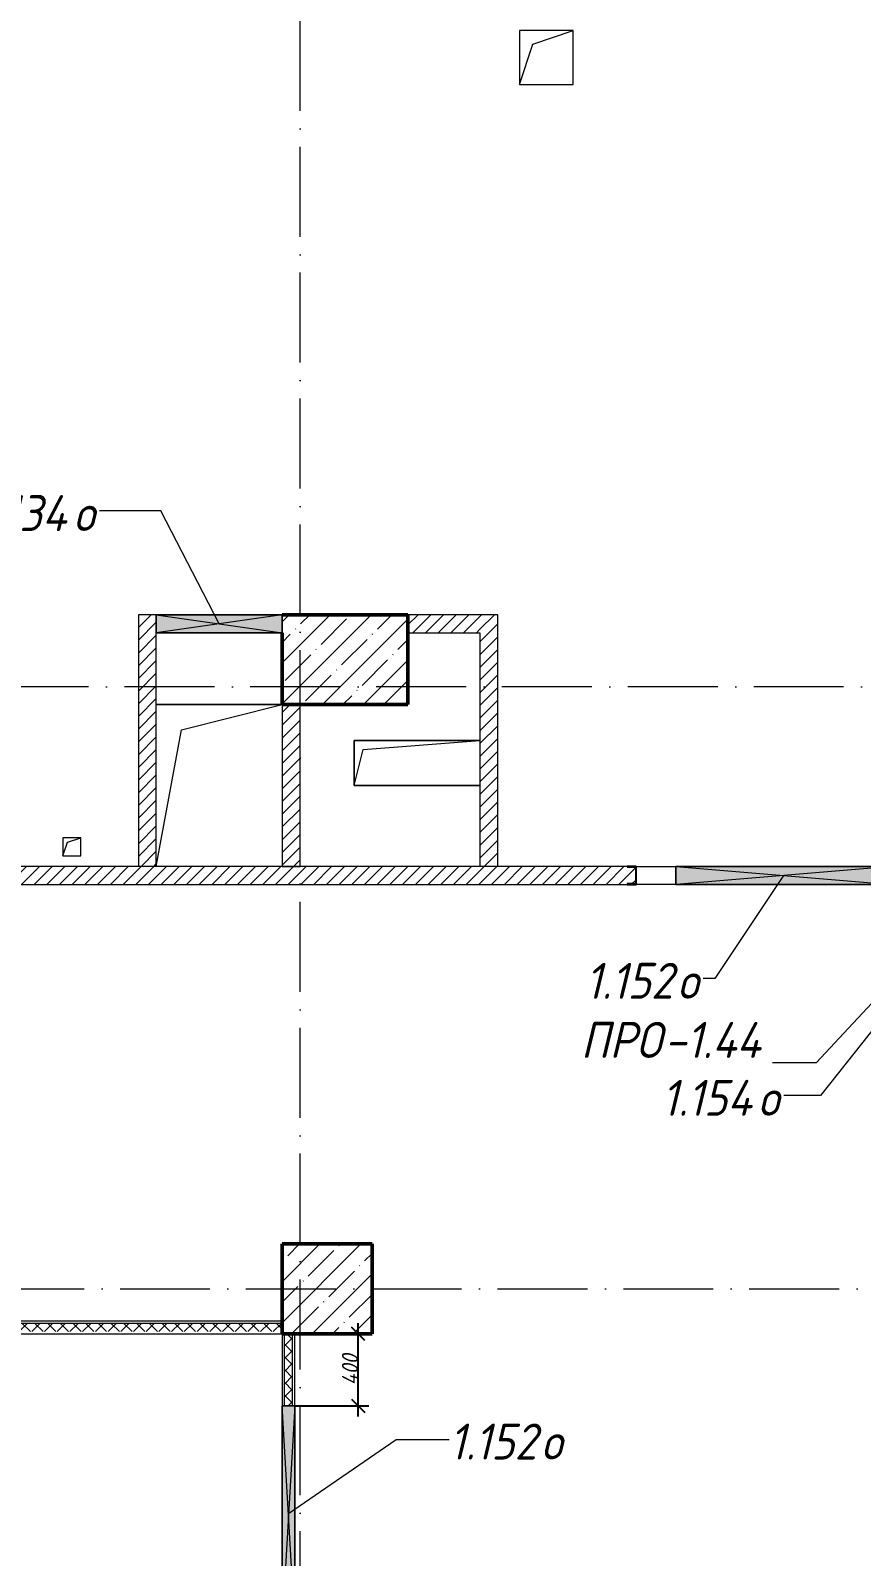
# Model space of a CAD drawing. Header units: millimetres. Extents: x -401725 to 250493, y 305116 to 802890.
# Drawn here: x -84665 to -80042, y 509459 to 517947 of the extents above; entities that cross this region are included whole.
import ezdxf

# ---------------------------------------------------------------- set-up
doc = ezdxf.new("R2010")
doc.units = ezdxf.units.MM
doc.linetypes.add('50_200_ШТРИХ_1Т_ш5_п1_п1_', pattern=[700, 500, -100, 0, -100])
for name, color, linetype, lineweight in [('A-____-____-DIMS', 7, 'Continuous', 9), ('A-DETL-GENF-OTLN', 7, 'Continuous', 9), ('A-FLOR-____-OTLN', 7, 'Continuous', 9), ('A-GENM-____-IDEN', 7, 'Continuous', 9), ('A-GENM-____-MCUT', 7, 'Continuous', 25), ('A-GENM-____-OTLN', 7, 'Continuous', 9), ('A-GENM-____-OTLN-1', 7, 'Continuous', 25), ('A-GLAZ-____-IDEN', 7, 'Continuous', 9), ('A-GLAZ-____-OTLN', 7, 'Continuous', 9), ('A-WALL-____-MCUT-1', 7, 'Continuous', 9), ('A-WALL-____-PATT-1', 7, 'Continuous', 9), ('A-WALL-FNSH-MCUT-1', 7, 'Continuous', 9), ('I-WALL-____-OTLN', 7, 'Continuous', 9), ('S-COLS-____-MCUT', 7, 'Continuous', 50), ('S-COLS-____-OTLN', 7, 'Continuous', 9), ('S-GRID-____-OTLN-1', 7, '50_200_ШТРИХ_1Т_ш5_п1_п1_', 9)]:
    doc.layers.add(name, color=color, linetype=linetype, lineweight=lineweight)
doc.layers.add('A-WALL-____-PATT-3', color=9, linetype='Continuous', lineweight=9, true_color=0x808080)
doc.styles.add('ISOCPEUR_I_11', font='isocpeui.ttf', dxfattribs={"width": 0.9, "height": 200})
doc.styles.add('ISOCPEUR_I_7', font='isocpeui.ttf', dxfattribs={"width": 0.9, "height": 90})
doc.dimstyles.new('ISO-1_8_0_9К_СРЕДНИЙ_Кладочные_2', dxfattribs={"dimscale": 304.8, "dimtxt": 89.638306, "dimasz": 0.246063, "dimexe": 0.19685, "dimexo": 0, "dimgap": 0, "dimtad": 1, "dimdec": 3, "dimrnd": 0.001, "dimdsep": 46, "dimtxsty": 'ISOCPEUR_I_7', "dimblk1": 'OBLIQUE', "dimblk2": 'OBLIQUE', "dimsah": 1, "dimcen": 0.09, "dimdle": 0.19685, "dimazin": 0, "dimtfac": 1, "dimtdec": 4, "dimtix": 1, "dimtmove": 1, "dimatfit": 3, "dimfxl": 1, "dimtvp": 1, "dimtolj": 1, "dimtzin": 0, "dimarcsym": 2})
pattern_1 = [(45, (-176515.067, 459015.94), (-35.35534, 35.35534), [])]
pattern_2 = [(45, (-176515.067, 459015.94), (-35.35534, 35.35534), []), (135, (-176515.067, 459015.94), (-35.35534, -35.35534), [])]

# ---------------------------------------------------------------- blocks, each defined once
blk = doc.blocks.new('BSC_Колонна _Прямоугольная - 500х700-V132-АР1_План отверстий 1 этажа в осях 1-64_Ю-ЯЯ')
at = {"layer": 'S-COLS-____-OTLN'}
h = blk.add_hatch(dxfattribs=at)
h.set_pattern_fill('FP_143', color=256, style=0, pattern_type=2)
h.set_pattern_definition([(315, (-55431.04, 93600), (114.04925, 114.04925), []), (315, (-55431.04, 93485.95), (114.04925, 114.04925), [201.613, -40.323, 3.353, -36.97])])
h.paths.add_polyline_path([(-250, 350), (-250, -350), (250, -350), (250, 350), (150, 350)], flags=0)
at = {"layer": 'S-COLS-____-MCUT'}
for p, q in [((150, 350), (-250, 350)), ((-250, 350), (-250, -350)), ((250, -350), (250, 350)), ((-250, -350), (250, -350))]:
    blk.add_line(p, q, dxfattribs=at)
blk = doc.blocks.new('BSC_Колонна _Прямоугольная - 500х500-V170-АР1_План отверстий 1 этажа в осях 1-64_Ю-ЯЯ')
at = {"layer": 'S-COLS-____-OTLN'}
h = blk.add_hatch(dxfattribs=at)
h.set_pattern_fill('FP_182', color=256, style=0, pattern_type=2)
h.set_pattern_definition([(45, (-93500, -51931.04), (-114.04925, 114.04925), []), (45, (-93385.95, -51931.04), (-114.04925, 114.04925), [201.613, -40.323, 3.353, -36.97])])
h.paths.add_polyline_path([(-250, -250), (250, -250), (250, 250), (-250, 250)], flags=0)
at = {"layer": 'S-COLS-____-MCUT'}
for p, q in [((250, 250), (-250, 250)), ((-250, 250), (-250, -250)), ((250, -250), (250, 250)), ((-250, -250), (250, -250))]:
    blk.add_line(p, q, dxfattribs=at)
blk = doc.blocks.new('154_Фахверк_СКБ_Швеллер - Тип_100_4010-27789772-АР1_План отверстий 1 этажа в осях 1-64_Ю-ЯЯ')
at = {"layer": 'A-GENM-____-MCUT'}
for p, q in [((175, 50), (125, 50)), ((125, 50), (125, -50)), ((128, 47), (175, 47)), ((128, -47), (128, 47)), ((175, 47), (175, 50)), ((125, -50), (175, -50)), ((175, -47), (128, -47)), ((175, -50), (175, -47))]:
    blk.add_line(p, q, dxfattribs=at)
blk = doc.blocks.new('AR_Отверстие прямоугольное _в плите_ - AR_Отверстие прямоугольное _в плите_-30459689-АР1_План отверстий 1 этажа в осях 1-64_Ю-ЯЯ')
at = {"layer": 'A-GENM-____-OTLN'}
for p, q in [((150, 150), (-150, 150)), ((-150, 150), (-150, -150)), ((-75, 75), (150, 150)), ((150, -150), (150, 150)), ((-150, -150), (-75, 75)), ((-150, -150), (150, -150))]:
    blk.add_line(p, q, dxfattribs=at)
blk = doc.blocks.new('AR_Отверстие прямоугольное _в плите_ - AR_Отверстие прямоугольное _в плите_-30459221-АР1_План отверстий 1 этажа в осях 1-64_Ю-ЯЯ')
at = {"layer": 'A-GENM-____-OTLN'}
for p, q in [((350, 125), (-350, 125)), ((-350, 125), (-350, -125)), ((-300, 75), (350, 125)), ((-350, -125), (-300, 75)), ((-350, -125), (350, -125))]:
    blk.add_line(p, q, dxfattribs=at)
blk = doc.blocks.new('AR_Отверстие прямоугольное _в плите_ - AR_Отверстие прямоугольное _в плите_-V197-АР1_План отверстий 1 этажа в осях 1-64_Ю-ЯЯ')
at = {"layer": 'A-GENM-____-OTLN'}
for p, q in [((50, 50), (-50, 50)), ((-50, 50), (-50, -50)), ((-50, -50), (-25, 25)), ((-25, 25), (50, 50)), ((50, -50), (50, 50)), ((-50, -50), (50, -50))]:
    blk.add_line(p, q, dxfattribs=at)
blk = doc.blocks.new('AR_Отверстие прямоугольное _в плите_ - AR_Отверстие прямоугольное _в плите_-30602925-АР1_План отверстий 1 этажа в осях 1-64_Ю-ЯЯ')
at = {"layer": 'A-GENM-____-OTLN'}
for p, q in [((350, 450), (-350, 450)), ((-210, 310), (350, 450)), ((-350, -450), (-210, 310))]:
    blk.add_line(p, q, dxfattribs=at)
blk = doc.blocks.new('AR_Отверстие прямоугольное _в стене__БезПР - AR_Отверстие прямоугольное _в стене__БезПР-36427886-АР1_План отверстий 1 этажа в осях 1-64_Ю-ЯЯ')
at = {"layer": 'A-GLAZ-____-OTLN'}
blk.add_hatch(color=256, dxfattribs=at).paths.add_polyline_path([(600, 35), (-600, 35), (-600, -35), (600, -35)], flags=0)
at = {"layer": 'A-DETL-GENF-OTLN'}
for p, q in [((-600, -35), (-600, 35)), ((-600, 35), (600, 35)), ((600, 35), (-600, -35)), ((-600, 35), (600, -35)), ((600, 35), (-600, 35)), ((-600, 35), (-600, -35)), ((600, 35), (600, -35)), ((600, -35), (600, 35)), ((600, -35), (-600, -35)), ((-600, -35), (600, -35))]:
    blk.add_line(p, q, dxfattribs=at)
at = {"layer": 'A-GLAZ-____-OTLN'}
blk.add_line((600, 35), (-600, 35), dxfattribs=at)
blk = doc.blocks.new('AR_Отверстие прямоугольное _в стене__БезПР - AR_Отверстие прямоугольное _в стене__БезПР-36428416-АР1_План отверстий 1 этажа в осях 1-64_Ю-ЯЯ')
at = {"layer": 'A-GLAZ-____-OTLN'}
blk.add_hatch(color=256, dxfattribs=at).paths.add_polyline_path([(600, -50), (600, 50), (-600, 50), (-600, -50)], flags=0)
at = {"layer": 'A-DETL-GENF-OTLN'}
for p, q in [((-600, -50), (-600, 50)), ((-600, 50), (600, 50)), ((600, 50), (-600, -50)), ((-600, 50), (600, -50)), ((600, 50), (-600, 50)), ((-600, 50), (-600, -50)), ((600, 50), (600, -50)), ((600, -50), (600, 50)), ((600, -50), (-600, -50)), ((-600, -50), (600, -50))]:
    blk.add_line(p, q, dxfattribs=at)
at = {"layer": 'A-GLAZ-____-OTLN'}
blk.add_line((600, 50), (-600, 50), dxfattribs=at)
blk = doc.blocks.new('AR_Отверстие прямоугольное _в стене__БезПР - AR_Отверстие прямоугольное _в стене__БезПР-36729552-АР1_План отверстий 1 этажа в осях 1-64_Ю-ЯЯ')
at = {"layer": 'A-GLAZ-____-OTLN'}
blk.add_hatch(color=256, dxfattribs=at).paths.add_polyline_path([(350, -50), (350, 50), (-350, 50), (-350, -50)], flags=0)
at = {"layer": 'A-DETL-GENF-OTLN'}
for p, q in [((-350, -50), (-350, 50)), ((-350, 50), (350, 50)), ((350, 50), (-350, -50)), ((-350, 50), (350, -50)), ((350, 50), (-350, 50)), ((-350, 50), (-350, -50)), ((350, 50), (350, -50)), ((350, -50), (350, 50)), ((350, -50), (-350, -50)), ((-350, -50), (350, -50))]:
    blk.add_line(p, q, dxfattribs=at)
at = {"layer": 'A-GLAZ-____-OTLN'}
blk.add_line((350, 50), (-350, 50), dxfattribs=at)
blk = doc.blocks.new('_Oblique')
at = {"color": 0, "linetype": 'ByBlock', "lineweight": -2}
blk.add_line((-0.5, -0.5), (0.5, 0.5), dxfattribs=at)
blk = doc.blocks.new('*D13705')
at = {"layer": 'A-____-____-DIMS', "color": 0, "lineweight": -2, "transparency": 16777216}
for p, q in [((-82842.5, 510237), (-82842.5, 510757)), ((-82948.5, 510697), (-82782.5, 510697)), ((-83195.1, 510297), (-82782.5, 510297))]:
    blk.add_line(p, q, dxfattribs=at)
at = {"layer": 'Defpoints', "color": 0, "transparency": 16777216}
for p in [(-82948.5, 510697), (-82842.5, 510697), (-83195.1, 510297)]:
    blk.add_point(p, dxfattribs=at)
at = {"layer": 'A-____-____-DIMS', "color": 0, "lineweight": -2, "transparency": 16777216, "xscale": 75, "yscale": 75, "zscale": 75}
for p, rotation in [((-82842.5, 510697), 90), ((-82842.5, 510297), 270)]:
    blk.add_blockref('_Oblique', p, dxfattribs=dict(at, rotation=rotation))
at = {"layer": 'A-____-____-DIMS', "color": 0, "transparency": 16777216, "insert": (-82887.5, 510497), "char_height": 90, "width": 426.127, "attachment_point": 5, "rotation": 90, "style": 'ISOCPEUR_I_7'}
blk.add_mtext('\\A1;400', dxfattribs=at)

msp = doc.modelspace()

# ---------------------------------------------------------------- hatches: boundary and pattern name
at = {"layer": 'A-WALL-____-PATT-1'}
h = msp.add_hatch(dxfattribs=at)
h.set_pattern_fill('FP_5', color=256, style=0, pattern_type=2)
h.set_pattern_definition(pattern_1)
h.paths.add_polyline_path([(-84065.0675, 513296.983), (-83965.0675, 513296.983), (-83965.0675, 514696.983), (-84065.0675, 514696.983)], flags=0)
h = msp.add_hatch(dxfattribs=at)
h.set_pattern_fill('FP_5', color=256, style=0, pattern_type=2)
h.set_pattern_definition(pattern_1)
h.paths.add_polyline_path([(-82165.0675, 514596.983), (-82165.0675, 514696.983), (-82565.0675, 514696.983), (-82565.0675, 514596.983)], flags=0)
h = msp.add_hatch(dxfattribs=at)
h.set_pattern_fill('FP_5', color=256, style=0, pattern_type=2)
h.set_pattern_definition(pattern_1)
h.paths.add_polyline_path([(-82065.0675, 513296.983), (-82065.0675, 514696.983), (-82165.0675, 514696.983), (-82165.0675, 513296.983)], flags=0)
h = msp.add_hatch(dxfattribs=at)
h.set_pattern_fill('FP_5', color=256, style=0, pattern_type=2)
h.set_pattern_definition(pattern_1)
h.paths.add_polyline_path([(-83165.0675, 513296.983), (-83165.0675, 514196.983), (-83265.0675, 514196.983), (-83265.0675, 513296.983)], flags=0)
h = msp.add_hatch(dxfattribs=at)
h.set_pattern_fill('FP_5', color=256, style=0, pattern_type=2)
h.set_pattern_definition(pattern_1)
h.paths.add_polyline_path([(-79165.0675, 513196.983), (-79165.0675, 513296.983), (-79665.0675, 513296.983), (-79665.0675, 513196.983)], flags=0)
h.paths.add_polyline_path([(-79865.0675, 513196.983), (-79865.0675, 513296.983), (-79875.0675, 513296.983), (-79875.0675, 513196.983)], flags=0)
h.paths.add_polyline_path([(-82852.9408, 513196.983), (-81345.0675, 513196.983), (-81345.0675, 513199.983), (-81298.0675, 513199.983), (-81298.0675, 513293.983), (-81345.0675, 513293.983), (-81345.0675, 513296.983), (-85615.0675, 513296.983), (-85615.0675, 513293.983), (-85662.0675, 513293.983), (-85662.0675, 513199.983), (-85615.0675, 513199.983), (-85615.0675, 513196.983), (-84620.4415, 513196.983)], flags=0)
h.paths.add_polyline_path([(-85665.0675, 513196.983), (-85665.0675, 513296.983), (-87900.0675, 513296.983), (-87900.0675, 513293.983), (-87947.0675, 513293.983), (-87947.0675, 513199.983), (-87900.0675, 513199.983), (-87900.0675, 513196.983)], flags=0)
h.paths.add_polyline_path([(-89350.0675, 513196.983), (-89100.0675, 513196.983), (-89100.0675, 513199.983), (-89053.0675, 513199.983), (-89053.0675, 513293.983), (-89100.0675, 513293.983), (-89100.0675, 513296.983), (-89350.0675, 513296.983)], flags=0)
at = {"layer": 'A-WALL-____-PATT-3'}
h = msp.add_hatch(dxfattribs=at)
h.set_pattern_fill('FP_7', color=256, style=0, pattern_type=2)
h.set_pattern_definition(pattern_2)
h.paths.add_polyline_path([(-83265.0675, 510709.483), (-83265.0675, 510754.483), (-87265.0675, 510754.483), (-87265.0675, 510709.483), (-84620.4415, 510709.483)], flags=0)
h = msp.add_hatch(dxfattribs=at)
h.set_pattern_fill('FP_7', color=256, style=0, pattern_type=2)
h.set_pattern_definition(pattern_2)
h.paths.add_polyline_path([(-83207.5675, 507359.483), (-83207.5675, 509096.983), (-83252.5675, 509096.983), (-83252.5675, 507359.483)], flags=0)
h.paths.add_polyline_path([(-83252.5675, 510296.983), (-83207.5675, 510296.983), (-83207.5675, 510696.983), (-83252.5675, 510696.983)], flags=0)

# ---------------------------------------------------------------- linework, layer by layer
at = {"layer": 'A-FLOR-____-OTLN'}
for p, q in [((-83965.0675, 514196.983), (-83265.0675, 514196.983)), ((-82865.0675, 513996.983), (-82165.0675, 513996.983)), ((-82865.0675, 513746.983), (-82865.0675, 513996.983)), ((-82165.0675, 513746.983), (-82865.0675, 513746.983))]:
    msp.add_line(p, q, dxfattribs=at)
at = {"layer": 'A-GENM-____-IDEN'}
for p, q in [((-79815.0675, 512719.1751), (-80293.965, 512204.7137)), ((-80293.965, 512204.7137), (-80537.6798, 512204.7137))]:
    msp.add_line(p, q, dxfattribs=at)
at = {"layer": 'A-GLAZ-____-IDEN'}
for p, q in [((-83939.1923, 515274.9186), (-84281.8886, 515274.9186)), ((-83615.0675, 514646.983), (-83939.1923, 515274.9186)), ((-80475.0675, 513246.983), (-80858.055, 512673.3036)), ((-80858.055, 512673.3036), (-80922.535, 512673.3036)), ((-79815.0675, 512596.983), (-80269.4637, 512022.3929)), ((-80269.4637, 512022.3929), (-80473.4937, 512022.3929)), ((-83230.0675, 509696.983), (-82629.8163, 510110.1997)), ((-82629.8163, 510110.1997), (-82335.6395, 510110.1997))]:
    msp.add_line(p, q, dxfattribs=at)
at = {"layer": 'A-WALL-____-MCUT-1'}
for p, q in [((-83265.0675, 510754.483), (-87265.0675, 510754.483)), ((-83252.5675, 510296.983), (-83252.5675, 510696.983)), ((-83207.5675, 510296.983), (-83207.5675, 510696.983))]:
    msp.add_line(p, q, dxfattribs=at)
at = {"layer": 'A-WALL-FNSH-MCUT-1'}
for p, q in [((-83965.0675, 514696.983), (-84065.0675, 514696.983)), ((-84065.0675, 514696.983), (-84065.0675, 513296.983)), ((-82065.0675, 514696.983), (-82565.0675, 514696.983)), ((-82065.0675, 513296.983), (-82065.0675, 514696.983)), ((-83965.0675, 513296.983), (-83965.0675, 514596.983)), ((-82565.0675, 514596.983), (-82165.0675, 514596.983)), ((-82165.0675, 514596.983), (-82165.0675, 513296.983)), ((-83265.0675, 514196.983), (-83265.0675, 513296.983)), ((-83165.0675, 513296.983), (-83165.0675, 514196.983)), ((-81345.0675, 513296.983), (-85615.0675, 513296.983)), ((-83265.0675, 513296.983), (-83165.0675, 513296.983)), ((-85615.0675, 513196.983), (-81345.0675, 513196.983)), ((-83265.0675, 510766.983), (-87265.0675, 510766.983)), ((-87265.0675, 510696.983), (-83265.0675, 510696.983)), ((-83265.0675, 510696.983), (-83265.0675, 510296.983)), ((-83195.0675, 510296.983), (-83195.0675, 510696.983))]:
    msp.add_line(p, q, dxfattribs=at)
at = {"layer": 'I-WALL-____-OTLN'}
for p, q in [((-81295.0675, 513296.983), (-81075.0675, 513296.983)), ((-81075.0675, 513196.983), (-81295.0675, 513196.983))]:
    msp.add_line(p, q, dxfattribs=at)
at = {"layer": 'S-GRID-____-OTLN-1'}
for p, q in [((-83165.0675, 498597.5699), (-83165.0675, 549908.7924)), ((-72440.6609, 514296.983), (-181183.8377, 514296.983)), ((-107270.4298, 510946.983), (-72440.6609, 510946.983))]:
    msp.add_line(p, q, dxfattribs=at)

# ---------------------------------------------------------------- block references
at = {"layer": 'A-GENM-____-OTLN'}
for name, p in [('AR_Отверстие прямоугольное _в плите_ - AR_Отверстие прямоугольное _в плите_-30459689-АР1_План отверстий 1 этажа в осях 1-64_Ю-ЯЯ', (-81795.0675, 517796.6355)), ('AR_Отверстие прямоугольное _в плите_ - AR_Отверстие прямоугольное _в плите_-30602925-АР1_План отверстий 1 этажа в осях 1-64_Ю-ЯЯ', (-83615.0675, 513746.983)), ('AR_Отверстие прямоугольное _в плите_ - AR_Отверстие прямоугольное _в плите_-30459221-АР1_План отверстий 1 этажа в осях 1-64_Ю-ЯЯ', (-82515.0675, 513871.983)), ('AR_Отверстие прямоугольное _в плите_ - AR_Отверстие прямоугольное _в плите_-V197-АР1_План отверстий 1 этажа в осях 1-64_Ю-ЯЯ', (-84435.0675, 513406.983))]:
    msp.add_blockref(name, p, dxfattribs=at)
at = {"layer": 'A-GENM-____-OTLN-1', "rotation": 180}
msp.add_blockref('154_Фахверк_СКБ_Швеллер - Тип_100_4010-27789772-АР1_План отверстий 1 этажа в осях 1-64_Ю-ЯЯ', (-81170.0675, 513246.983), dxfattribs=at)
at = {"layer": 'A-GLAZ-____-OTLN'}
for name, p in [('AR_Отверстие прямоугольное _в стене__БезПР - AR_Отверстие прямоугольное _в стене__БезПР-36729552-АР1_План отверстий 1 этажа в осях 1-64_Ю-ЯЯ', (-83615.0675, 514646.983)), ('AR_Отверстие прямоугольное _в стене__БезПР - AR_Отверстие прямоугольное _в стене__БезПР-36428416-АР1_План отверстий 1 этажа в осях 1-64_Ю-ЯЯ', (-80475.0675, 513246.983))]:
    msp.add_blockref(name, p, dxfattribs=at)
at = {"layer": 'A-GLAZ-____-OTLN', "rotation": 270.0000000000002}
msp.add_blockref('AR_Отверстие прямоугольное _в стене__БезПР - AR_Отверстие прямоугольное _в стене__БезПР-36427886-АР1_План отверстий 1 этажа в осях 1-64_Ю-ЯЯ', (-83230.0675, 509696.983), dxfattribs=at)
at = {"layer": 'S-COLS-____-OTLN', "rotation": 89.9999999999999}
msp.add_blockref('BSC_Колонна _Прямоугольная - 500х700-V132-АР1_План отверстий 1 этажа в осях 1-64_Ю-ЯЯ', (-82915.0675, 514446.983), dxfattribs=at)
at = {"layer": 'S-COLS-____-OTLN'}
msp.add_blockref('BSC_Колонна _Прямоугольная - 500х500-V170-АР1_План отверстий 1 этажа в осях 1-64_Ю-ЯЯ', (-83015.0675, 510946.983), dxfattribs=at)

# ---------------------------------------------------------------- texts
at = {"layer": 'A-GENM-____-IDEN', "char_height": 200, "attachment_point": 1, "style": 'ISOCPEUR_I_11'}
for s, insert, width in [('ПРО', (-81603.2798, 512431.8298), 562.784625), ('-1.44', (-81138.936, 512431.8298), 721.51875)]:
    msp.add_mtext(s, dxfattribs=dict(at, insert=insert, width=width))
at = {"layer": 'A-GLAZ-____-IDEN', "char_height": 200, "attachment_point": 1, "style": 'ISOCPEUR_I_11'}
for s, insert, width in [('1.134', (-84961.0461, 515362.5331), 649.366875), ('\\fISOCPEUR|b0|i1|c204|p34|;\\W.9;о', (-84425.2648, 515362.5331), 158.734125), ('1.152', (-81577.3882, 512760.9181), 620.506125), ('\\fISOCPEUR|b0|i1|c204|p34|;\\W.9;о', (-81065.4195, 512760.9181), 158.734125), ('1.154', (-81152.6512, 512110.0074), 649.366875), ('\\fISOCPEUR|b0|i1|c204|p34|;\\W.9;о', (-80616.87, 512110.0074), 158.734125), ('1.152', (-82335.6395, 510197.8143), 620.506125), ('\\fISOCPEUR|b0|i1|c204|p34|;\\W.9;о', (-81823.6708, 510197.8143), 158.734125)]:
    msp.add_mtext(s, dxfattribs=dict(at, insert=insert, width=width))

# ---------------------------------------------------------------- dimensions: what is measured, and where the dimension line sits
at = {"layer": 'A-____-____-DIMS'}
dim = msp.add_linear_dim(base=(-82842.4677, 510696.983), p1=(-83195.0675, 510296.983), p2=(-82948.5338, 510696.983), angle=90, dimstyle='ISO-1_8_0_9К_СРЕДНИЙ_Кладочные_2', override={"dimpost": '<>', "dimfxl": 469.871123}, dxfattribs=at)
dim.commit()
dim.dimension.update_dxf_attribs({"geometry": '*D13705', "text_midpoint": (-82887.4677, 510496.983)})

doc.saveas('drawing.dxf')
